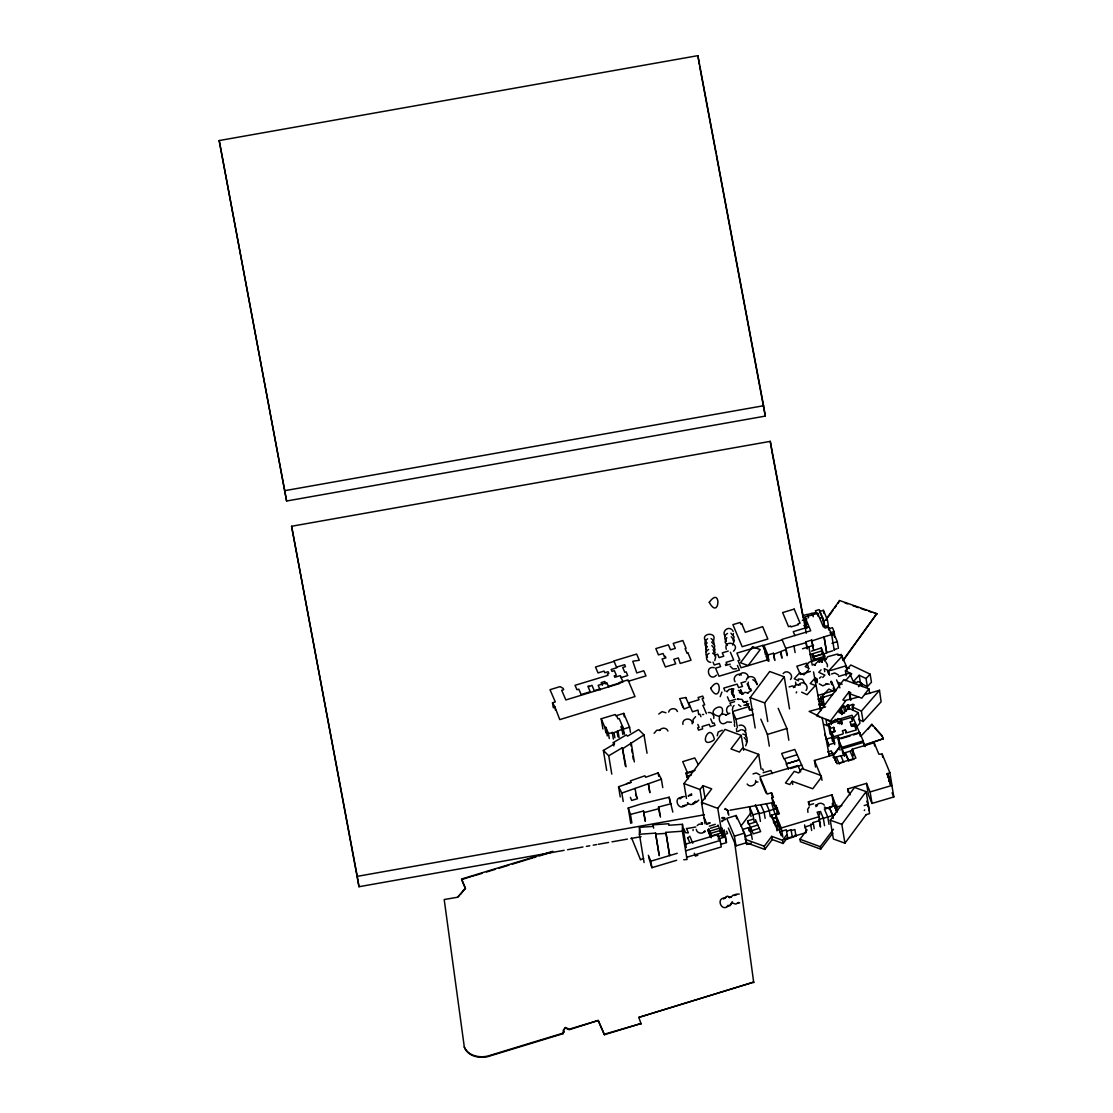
<?xml version="1.0" encoding="UTF-8"?>
<svg xmlns="http://www.w3.org/2000/svg" width="1113" height="1113" viewBox="0 0 1113 1113"><rect width="100%" height="100%" fill="white"/><g stroke="black" fill="none" stroke-linecap="round" stroke-linejoin="round"><path stroke-width="1.5" d="M659.16 855.716L655.571 833.122L639.405 834.263L639.46 827.349L653.081 826.389L653.094 824.83L668.802 823.717L668.788 825.276L682.436 824.302L686.29 847.605M683.758 859.737L687.055 859.5L682.38 831.216L682.436 824.302M669.456 854.993L665.88 832.385L682.38 831.216M682.895 724.424C681.573 717.746 692.898 717.078 692.216 723.853M693.079 830.59L693.107 829.491M715.756 656.809L714.755 660.607M717.231 735.749L718.219 731.964L722.267 730.211M720.181 696.599L721.906 692.049M731.937 693.023L731.964 691.924M732.159 693.482L732.716 690.394M732.577 694.387L733.133 691.298M732.354 710.08L732.91 706.992M733.342 694.846L733.704 696.891L733.843 694.804M733.982 697.378L734.024 696.279M734.343 724.354L734.705 726.399M742.538 693.802L741.286 691.368M741.481 692.926L740.715 689.921M741.912 693.83L740.896 690.422L740.715 692.411M748.214 677.72C748.868 672.92 741.495 670.777 739.449 675.188M755.546 681.476C756.214 676.036 747.519 674.631 746.308 679.973M757.09 684.718L756.325 681.713L752.805 679.737M755.671 780.45C756.659 785.221 749.8 788.074 747.115 784.025M804.824 683.632L802.612 679.32L798.202 679.069M714.17 644.33L713.475 640.351L711.082 638.584M713.753 718.428C714.574 715.256 711.652 711.819 708.327 712.543M714.323 739.06C709.635 719.624 697.044 750.83 713.864 740.075M733.453 633.464L732.924 635.453M728.445 814.285L728.139 811.266M728.751 815.231L727.735 810.292L725.342 808.525M736.444 728.584L736.736 731.603M731.923 902.114L730.225 905.565L726.914 906.552M748.437 684.829L749.146 688.822L751.525 690.589M795.586 682.13L795.878 685.135M827.362 666.715L827.446 664.642L825.846 661.929M654.11 733.314L656.712 730.253L660.19 730.045M668.607 712.07C669.553 707.868 676.161 707.381 677.469 711.527M714.212 648.796L714.769 645.693L711.583 642.02M714.713 656.044L715.172 655.028M732.006 688.905L731.45 691.994L732.98 695.333M732.02 690.95L732.924 689.239M748.326 682.186L747.769 685.274L749.369 687.987M695.889 801.137C694.971 804.88 689.587 805.826 687.431 802.64M745.154 732.076C747.407 728.389 742.983 723.492 739.06 725.523M745.668 736.736C747.338 733.94 745.195 729.905 741.912 729.766M793.388 687.597L795.99 684.537L800.414 684.801M796.198 692.898L796.658 691.869M814.271 665.435L816.886 662.374M732.549 902.031L729.933 905.092M815.857 806.661C816.789 802.918 822.173 801.972 824.33 805.158M552.771 851.306L461.561 879.02L465.387 888.188L457.499 897.259L444.198 899.527L464.358 1047.375C468.003 1056.362 479.188 1058.602 487.786 1056.627L563.053 1033.685L563.428 1030.012L565.446 1027.549L569.188 1029.191L598.265 1020.44L604.429 1034.742L641.088 1023.515L604.345 1034.214M563.053 1033.685L563.957 1031.514M658.757 714.031L662.054 711.652L665.964 712.765M712.974 641.311C718.901 630.974 698.533 632.838 706.226 641.895M659.55 730.559C661.136 727.137 666.84 727.401 667.953 731.046M714.031 653.094L715.033 649.31L711.847 645.623M733.119 640.685L734.121 636.9L730.935 633.227M727.206 691.382L729.349 689.337L732.813 689.128M721.864 714.56C726.942 698.338 702.303 712.918 719.012 716.243M680.057 798.925L682.213 796.88L684.551 796.477M747.658 692.996L750.955 690.616M690.561 795.572L691.716 794.112M688.307 803.447L686.151 805.492L682.686 805.701M698.797 800.094L696.655 802.125L694.317 802.543M746.127 741.703C748.479 738.962 746.447 734.19 742.816 734.037M790.48 679.542C794.432 674.993 786.766 668.69 783.135 673.615M705.002 830.785C703.138 834.68 696.835 833.581 696.195 829.352M798.285 685.232L800.428 683.187M806.076 690.45C808.803 687.319 805.673 681.893 801.569 682.839M723.84 898.539L727.137 896.146L731.046 897.259M730.935 897.189L733.077 895.144L736.542 894.935M864.272 810.556L864.704 809.861M826.083 619.148L839.605 600.533L876.835 613.597L843.153 660.649M827.863 617.353L832.927 610.369M834.625 608.046L836.308 605.722M837.992 603.399L839.605 600.533M843.07 660.12L876.835 613.597M609.284 738.531L608.435 733.384L614.014 732.632L622 729.349L620.901 726.733L622.459 726.26L624.476 734.149M866.22 814.535L844.948 843.181L833.373 838.993L830.256 820.17L854.547 787.434L866.151 791.621L869.267 810.445M844.948 843.181L841.831 824.357L866.151 791.621M755.17 728.013L750.134 697.628L769.681 671.501L784.234 676.801L789.534 708.884M767.761 721.502L764.687 702.929L784.234 676.801M741.008 825.971L750.83 812.907M821.505 777.138L812.754 788.769L792.219 781.312L789.785 784.554L785.472 782.982L794.251 771.323L798.717 772.951L802 768.582L821.032 775.497L822.02 780.269M747.296 843.07L764.798 849.428L764.269 846.242L771.712 836.35L782.564 840.301L783.093 843.487L772.241 839.536L771.712 836.35M764.798 849.428L772.241 839.536M782.564 840.301L786.585 834.959M783.093 843.487L787.114 838.145M686.457 798.452L683.994 783.58L725.022 729.405L741.23 735.401L743.693 750.273M720.779 826.556L717.76 808.372L758.663 754.35L742.301 748.298L739.449 752.068L730.977 748.938L741.23 735.401M850.916 700.133L849.873 693.816L850.749 692.648L848.913 691.966L842.861 699.98L845.588 700.981L830.562 720.89L816.552 715.77L843.821 679.64L868.877 688.794L869.67 693.538M868.877 688.794L861.81 698.171L849.873 693.816M840.524 745.696L834.388 753.821L832.274 753.042M840.565 745.96L834.43 754.085L832.315 753.306M702.47 804.379L700.007 789.507L702.943 785.639L711.708 788.88L701.496 802.362L705.044 823.843M832.872 833.067L820.684 849.136L800.372 841.678L799.969 839.244L807.092 829.853M820.684 849.136L820.281 846.687L833.484 829.268M564.041 1032.043L563.512 1030.541L565.446 1027.549M834.611 759.942L835.334 759.052L834.68 757.605M816.232 681.657L815.926 678.415L817.29 679.041L817.192 682.7M465.387 888.188L460.295 894.671M458.932 896.229L457.499 897.259M852.795 709.913L852.308 706.936L854.2 704.835L852.906 704.251L848.829 705.851L849.33 708.828M844.322 710.303L843.571 705.767L838.938 712.362L842.235 713.878L848.704 708.216L858.206 712.612L859.959 723.2L856.467 727.039M858.582 719.443L863.132 721.53L861.406 711.11L879.479 690.297L864.801 694.568M863.132 721.53L881.12 701.802L879.479 690.297M852.391 719.026L858.206 712.612M808.608 669.776L804.003 674.826L799.691 672.822L794.237 678.791L798.619 680.808M824.761 661.164L827.655 656.74L837.421 654.068L842.096 656.225L842.597 659.23M821.032 669.845L818.792 672.322L824.872 675.132L822.744 677.483M815.732 678.638L814.939 678.276L810.153 683.549L815.453 685.469L807.064 694.693L801.666 692.175M829.588 675.299L828.837 670.777L842.096 656.225M861.907 735.137L871.882 724.34L882.178 735.804L882.748 737.836M867.987 729.196L871.882 724.34M846.214 675.674L845.421 670.833L850.833 664.99L870.129 674.13L871.465 682.213L867.375 686.61L860.516 683.354L859.166 675.271L866.039 678.527L867.375 686.61M845.324 680.739L851.737 673.824L845.421 670.833M859.166 675.271L853.657 681.226L856.746 682.7L857.845 681.504L861.629 683.299L862.158 686.526M858.513 686.651L861.629 683.299M866.039 678.527L870.129 674.13M822.883 699.242L822.34 696.015L828.823 689.072L832.204 690.672L833.707 690.227L834.43 689.462L833.136 688.237M707.131 642.813L705.503 645.29L706.212 649.269M707.409 646.416L705.781 648.893L706.073 651.912M726.775 637.582L725.05 642.131L727.276 645.345M732.674 645.025L734.399 640.476L731.213 636.803M733.537 651.23C741.244 643.495 723.116 638.973 726.302 649.282M716.41 675.16C709.051 682.77 703.917 665.351 714.226 667.689M733.161 689.698L733.87 688.933M742.065 694.039L744.917 692.356L748.186 692.954M733.356 706.296L734.079 705.531M725.801 714.963L729.85 713.21M731.45 722.226L727.039 721.975C717.565 729.738 716.09 708.898 726.427 715.311M737.877 731.519L740.715 729.836M688.349 795.781L691.187 794.098M685.218 805.047C678.819 812.198 672.391 797.131 681.907 797.367M745.668 745.835L747.38 741.286L744.207 737.599M695.695 801.708L692.843 803.391M819.474 678.151L821.185 676.815M826.834 684.064L822.799 685.831L819.279 683.855M697.197 825.568L698.908 824.218L702.373 824.01M701.844 824.037L702.567 823.272M809.262 806.869L807.635 809.346L807.941 812.365M723.603 898.887L726.441 897.203M734.093 895.575L735.804 894.24L739.269 894.031M728.222 905.704C721.836 912.855 715.409 897.788 724.911 898.038M738.726 902.406L735.888 904.09L731.978 902.977M837.727 723.367L840.997 719.958L837.992 718.581L836.809 719.888L835.585 719.332L832.538 722.615L825.985 719.555L826.973 725.606M846.214 711.263L845.477 706.797L848.343 704.668L848.829 705.851M613.861 745.933L613.305 742.594L626.285 734.914L627.551 736.152L638.639 729.585L644.01 734.9L647.043 753.237M611.774 774.105L608.741 755.769L622.334 747.713L626.09 766.787M623.057 748.451L644.01 734.9M707.618 638.792C704.585 640.072 703.973 644.58 706.518 646.625M727.471 633.436C724.438 634.702 723.826 639.224 726.372 641.269M708.619 649.477C705.586 650.757 704.96 655.279 707.506 657.324M709.106 653.345C704.779 655.098 706.059 662.207 710.72 662.36M606.696 770.446L603.371 750.44L614.557 743.832L613.305 742.594M695.597 716.633L692.996 719.694L693.288 722.699M729.252 705.684C726.219 706.964 725.606 711.471 728.152 713.516M743.887 705.322L748.326 704.529M745.529 704.849L748.854 703.861M789.117 686.916L792.442 685.914L795.141 687.097M831.508 673.977L834.82 672.989L838.339 674.951M688.349 796.185L689.337 795.6M753 773.925L756.325 772.937L759.845 774.912M721.934 820.545L725.259 819.544M721.822 821.672L722.796 821.088M687.695 838.061L689.823 836.266L692.773 843.195M620.247 796.894L618.578 786.766L631.099 782.369L630.334 780.881L644.886 775.789L645.665 777.264L658.117 772.909L661.372 779.197L662.764 787.628M623.224 801.485L621.833 793.04L661.372 779.197M863.938 745.028L883.138 738.754L864.022 745.557M554.914 706.922L552.507 702.804L555.317 701.955L550.017 689.698L560.089 686.61L563.122 688.363L563.693 689.698L561.689 690.31L565.849 699.952L619.579 683.507L619.19 682.589L627.996 679.904L635.022 696.571L559.769 719.61L554.914 706.922L555.47 710.261M827.641 751.998L831.286 750.858L832.343 753.223L828.656 754.377L829.102 755.365M797.145 754.725L794.821 749.466L781.674 753.459L783.9 758.829L797.145 754.725L801.68 765.118M790.55 768.554L801.68 765.062L803.405 769M853.295 755.797L852.21 749.23L874.108 742.719L878.88 754.197L882.164 754.099L889.857 772.589L887.131 774.008L888.661 776.262L890.01 784.47M804.949 628.205L807.774 627.342M831.314 634.786L833.985 633.965L837.31 641.644L838.423 648.336M802.487 648.768L813.589 645.359M831.968 643.286L837.31 641.644M834.416 649.575L837.087 648.754M811.711 660.552L815.467 659.397M821.394 662.291L820.865 659.105L825.095 657.811M844.781 700.578L858.735 696.975M777.444 808.135L769.306 810.709L766.273 803.725M638.779 1017.407L753.654 982.139L638.779 1017.407L641.185 1024.043M802.306 620.331L806.981 618.898M803.836 625.645L806.675 624.783M807.551 627.287L793.263 631.669L794.96 635.579M824.524 658.493L821.311 647.947L811.516 651.119M809.944 654.569L822.493 650.715L823.3 655.627M814.41 659.926L813.853 656.545L823.703 653.54M818.125 661.845L822.34 660.552M810.361 671.445L800.386 674.492L796.825 666.228L806.786 663.181L808.344 666.77M817.874 699.201L820.851 698.296L822.354 705.28L821.157 698.06L824.427 697.058M693.608 771.281L687.597 773.118L682.714 761.64L694.749 757.953L698.254 764.506M840.023 750.079L838.172 738.865L859.542 732.368L863.201 740.896L863.994 745.696M833.081 757.355L836.322 757.104M736.166 815.495L726.733 818.375L734.385 836.169L735.999 845.894L746.086 842.819L744.472 833.094L736.166 815.495L736.709 818.737M754.113 821.505L753.014 814.869L759.024 813.033L755.407 804.713M748.103 823.745L747.616 820.879L753.543 819.071M742.482 829.477L748.493 827.641L751.442 834.513L752.249 839.355M748.993 824.037L753.251 833.86L760.652 831.592L757.8 825.025L750.412 827.335L751.136 831.703M751.845 830.632L759.233 828.309M734.385 836.169L744.472 833.094M614 661.386L595.511 667.007L598.029 672.92L604.081 671.083L604.776 672.725L608.088 671.723L608.825 673.448L607.364 673.88L607.976 675.313L575.045 685.316L576.937 689.712L578.802 689.156L581.139 694.54L590.238 691.785L587.873 686.276L589.097 685.914L589.389 686.596L591.963 685.316L594.272 690.714L600.408 688.85M616.574 667.132L624.657 664.684L625.492 666.645L622.724 667.494L624.769 672.28L626.146 671.862L627.718 675.563L621.179 677.567L622.96 681.991L608.7 686.331M807.203 614.696L811.906 613.263L813.297 616.713M825.902 626.202L828.336 625.464L827.376 619.677L823.383 610.341L819.502 611.524L823.731 620.776L824.691 626.577L823.105 619.315M820.058 618.23L822.549 617.478L819.182 609.604L815.439 610.745L816.789 613.889M823.731 620.776L827.376 619.677M628.247 681.295L645.999 675.897L643.801 670.777L636.789 672.92L632.768 661.247L639.293 660.273L636.636 654.054L613.931 660.955L616.741 667.772L611.176 669.47L611.997 671.389L614.362 670.666L616.31 675.201L614.237 675.828L614.849 677.274L620.233 675.633L621.249 677.984M818.055 661.47L826.333 658.952M837.95 655.418L841.261 654.416L846.13 665.783L846.965 670.791M830.66 670.485L846.13 665.783M734.594 701.677L729.933 703.082L731.074 705.767M838.618 676.44L849.636 673.087L854.088 683.452M734.594 723.241L732.646 711.527L748.812 706.602L750.343 710.177L752.861 709.398M817.693 695.555L835.807 690.046M818.82 704.891L821.797 703.986M825.623 706.922L809.137 711.402L819.599 716.591M769.333 746.155L767.4 734.441L786.891 728.5L778.196 708.299M850.763 724.869L855.563 723.408L852.071 715.242L830.242 721.878L831.397 724.605M851.348 726.205L856.134 724.744L859.653 733.008L853.421 734.9M832.524 741.453L831.021 732.382L835.223 731.102M834.653 744.583L833.651 738.531L838.479 737.07L839.369 739.171M840.927 738.698L850.29 735.846M842.875 753.807L841.804 747.393L863.201 740.896M852.753 750.385L843.863 753.084L844.391 756.325M840.927 755.977L844.127 755.004M840.565 762.948L843.626 762.015M853.574 759.275L848.857 760.708L845.435 752.764M465.471 888.717L461.645 879.562L467.279 877.851M468.406 877.503L470.66 876.821M471.773 876.474L474.027 875.792M475.154 875.444L481.915 873.399M486.423 872.022L488.677 871.34M489.803 871.006L492.057 870.31M493.17 869.976L495.424 869.295M498.805 868.265L508.947 865.177M512.328 864.161L514.568 863.465M515.695 863.132L517.948 862.45M519.075 862.102L521.329 861.42M522.456 861.072L525.837 860.043M526.964 859.709L529.218 859.027M530.345 858.68L532.598 857.998M533.725 857.65L535.965 856.968M539.346 855.939L551.742 852.182M888.953 781.34L888.661 776.262M773.744 823.23L772.923 818.292L776.234 817.276M776.304 817.763L773.006 818.765L771.476 815.189L778.084 813.186L778.418 813.965M775.149 825.568L774.578 822.145L777.876 821.13M777.945 821.505L774.634 822.507L776.248 826.249L779.517 825.095M751.275 843.056L746.767 844.419L745.432 836.336L751.442 834.513M780.936 829.143L777.917 830.061L776.22 826.096L776.999 830.827M814.229 828.768L813.2 822.521L819.293 820.657M786.585 831.286L790.995 829.672M784.818 839.633L792.331 837.366L791.093 829.922M562.969 1033.156L487.703 1056.084C479.105 1058.073 467.919 1055.834 464.274 1046.846M811.947 613.583L815.732 612.442M834.249 650.34L831.648 634.591L828.489 627.078L825.053 628.122L824.441 626.675L823.397 626.981L817.652 613.291L804.977 617.089L806.8 628.108M602.926 729.029L601.215 718.748L615.197 714.532L615.739 715.812L623.753 713.391L629.596 727.206L630.445 732.34M605.834 732.757L604.971 727.61L605.875 727.346L608.435 733.384M623.628 729.015L629.596 727.206M841.831 710.136L843.195 713.294L844.656 712.863M720.306 832.26L719.819 829.338L722.184 828.629L722.657 831.55M836.92 805.228L834.333 806.007L836.6 811.349M695.347 856.036L697.781 855.299M864.189 805.562L868.084 804.379L866.721 801.179M833.192 818.445L832.649 815.161L835.153 814.41M791.148 830.632L794.877 829.505L795.948 835.988L792.331 837.366M810.779 825.192L805.464 826.806L806.327 831.954M865.719 814.813L869.615 813.631L868.084 804.379M716.049 654.722L717.676 654.235L719.095 657.616L723.728 656.225L722.295 652.844L728.25 651.063M765.424 654.681L763.88 645.331L782.161 639.85M730.225 664.141L725.801 665.463L725.384 664.475L726.9 664.03L726.163 662.305L733.69 660.037L730.392 652.19M806.939 648.128L805.895 641.839L811.739 640.086L813.617 650.312M805.895 641.839L806.229 642.618L785.764 648.35L786.808 654.653M832.719 650.799L826.625 652.621L824.023 636.886L831.648 634.591M812.059 640.865L824.023 636.886M768.93 661.164L767.9 654.931L773.465 653.261L774.912 660.482M773.883 654.249L786.181 649.436L782.008 639.391L810.709 630.779L804.977 617.089M736.43 668.732L732.966 668.941L730.17 666.214M823.745 653.888L826.764 652.983L824.163 637.234M735.679 699.284L729.265 701.204L727.429 696.835M737.516 699.131L741.94 699.381L744.166 702.595M747.713 701.301L745.376 701.719M757.939 781.952L755.602 782.369M706.658 823.662L709.885 822.702M706.741 824.149L709.969 823.175M709.273 826.166L715.283 824.302M710.289 828.281L718.344 825.86L718.803 826.945M721.725 827.543L709.691 831.161L710.651 837.004L707.715 830.048M724.66 836.28L723.158 830.938L720.793 831.648L720.292 830.465L710.623 833.373L711.346 837.769M722.281 836.99L721.794 834.068L724.173 833.359M717.44 836.656L722.254 835.153L721.794 834.068M720.556 844.419L726.58 842.611L725.133 835.654L722.754 836.364L722.267 835.209M718.094 839.077L725.62 836.809M739.755 902.838L737.418 903.255M565.543 1028.078L569.272 1029.72L598.265 1020.44M745.71 681.518L741.035 682.923L742.51 686.429L738.587 687.597L737.112 684.105L723.756 688.098L724.98 691.006M706.449 713.725L702.887 705.35L704.71 704.807L702.136 698.741L703.639 698.296L702.72 696.098L698.074 697.517L699.034 699.743L688.669 702.873L692.453 711.791L698.004 710.108L698.644 714.504L699.854 714.143L700.953 716.716M823.676 704.098L824.218 705.392L822.883 697.308L832.607 694.401M626.536 783.608L630.681 782.369M772.812 802.682L771.991 797.757L773.41 797.339L771.518 792.762L767.163 794.07L759.984 776.804L797.993 765.507L800.65 771.893M773.952 805.77L773.897 802.348L771.991 797.757M777.709 826.361L775.803 814.869L779.378 813.798L775.858 805.353L774.731 805.673L775.274 808.956M684.704 844.433L717.746 834.555L720.194 840.468L721.28 846.951L686.582 857.316M676.662 860.279L651.884 867.695L650.813 861.198L677.247 853.295M685.511 850.833L720.194 840.468M687.89 779.156L687.403 776.151L691.451 774.954M815.523 767.038L814.438 760.471L833.303 754.864L836.976 763.699L855.883 758.078L852.21 749.23M848.176 792.261L847.633 788.978L866.526 783.357L870.102 791.941L872.008 803.419L893.809 796.95L891.903 785.458L888.146 776.415M808.956 805.089L808.414 801.805L831.954 794.807L837.56 810.264M813.589 803.725L809.694 804.894L808.414 801.805M870.102 791.941L891.903 785.458M826.013 808.636L832.287 806.772M837.018 806.981L841.845 805.534M782.842 837.115L781.256 827.975L818.973 816.747L817.123 812.198L819.112 811.614L819.655 814.883M784.804 838.965L806.118 832.635M829.978 632.796L834.068 631.6L832.468 627.662L828.322 628.845M686.846 777.5L686.095 772.992L695.082 770.335M640.434 859.834L643.564 858.346M724.299 834.486L727.526 833.526L726.552 831.174M830.075 734.065L828.42 724.09L838.284 721.196L839.327 723.756L842.235 722.894L841.205 720.348L851.153 717.44L852.655 721.099L850.026 721.864L851.862 726.372L854.492 725.606L856.273 729.989L847.466 732.563L846.367 732.34L845.379 729.919L842.36 730.796L843.362 733.23L842.75 734.037L833.609 736.723L831.912 732.521L834.875 731.658L833.72 727.387L830.187 728.417L831.286 735.067M763.101 772.742L770.892 770.474L772.241 773.605M822.312 661.845L819.071 659.341L809.276 662.11L805.186 666.604L809.165 668.44M732.646 711.527L736.013 719.346L753.459 714.393M824.065 625.116L822.549 617.478M630.765 823.286L628.233 808.01L641.478 803.85L669.177 797.214L672.836 812.114M659.898 815.523L658.493 807.036L671.431 803.628M631.878 822.91L630.473 814.424L643.453 811.001L645.415 821.088M644.01 812.615L659.049 808.65L658.493 807.036M219.191 140.572L697.879 55.65L763.574 405.73L765.299 416.095L286.611 501.017L219.191 140.572L286.611 501.017M284.886 490.652L763.574 405.73M564.138 850.332L358.984 886.727L291.578 526.268L770.266 441.36L806.271 633.227M358.984 886.727L357.273 876.348L704.32 814.786M729.961 810.236L774.411 802.348M567.56 849.72L582.948 846.993M586.37 846.381L589.779 845.783M593.201 845.17L596.624 844.572M598.335 844.266L608.588 842.444M612.011 841.831L627.398 839.105M630.821 838.506L641.074 836.684M687.236 828.489L695.778 826.973M683.883 828.795L685.538 832.677L688.265 832.9M655.571 834.082L665.88 833.359M829.213 684.203L825.943 683.605M742.733 701.552L746.016 702.15L748.242 705.364M702.428 714.56L703.625 714.476M690.477 795.252L691.674 795.183M724.688 817.679L722.365 817.54M725.008 818.639L721.725 818.041M727.596 905.509L728.792 905.439M738.35 690.394L741.063 691.576L742.719 694.275M739.394 692.62L742.107 693.802M737.488 699.242L738.615 699.437M815.453 805.075L817.526 805.742M724.535 809.276L725.662 809.485M704.028 831.508L705.155 831.703M845.004 602.94L847.661 603.872M852.989 605.736L858.304 607.601M860.961 608.533L866.29 610.397M868.947 611.329L871.604 612.261M874.262 613.193L876.919 614.126M830.256 820.17L841.831 824.357M745.167 839.299L764.269 846.242M823.773 724.285L830.089 726.594M750.134 697.628L764.687 702.929M824.371 807.064L829.06 808.789M799.969 839.244L820.281 846.687M683.994 783.58L700.007 789.507M701.496 802.362L717.76 808.372M818.472 700.717L821.144 701.941L821.7 705.239L819.015 704.014M852.308 706.936L861.406 711.11M843.598 705.934L845.477 706.797M828.837 670.777L824.246 668.663L824.747 671.668M838.492 682.464L842.124 684.189M845.324 666.576L849.289 668.468M813.645 664.294L815.217 665.268M712.57 653.136L714.963 654.903M741.369 674.979C737.237 672.224 732.117 677.831 735.053 681.754M749.995 688.488L750.955 688.961M740.159 692.036L741.105 692.495M726.358 691.27L727.304 691.73M738.531 704.738L740.91 706.505M701.273 822.535L702.22 822.994M728.765 897.328L729.725 897.801M731.881 629.652C727.999 625.868 721.697 631.655 724.925 635.926M755.463 682.032L757.313 684.3M713.03 649.742L715.269 652.955M748.451 685.26L747.018 683.952M740.868 692.008L742.663 694.275M734.163 696.237L732.73 694.929M726.622 809.944L728.055 811.252M740.34 690.018L741.133 690.811M732.257 693.914L733.05 694.707M732.952 695.402L733.759 696.195M734.177 697.1L731.853 692.94M603.371 750.44L608.741 755.769M874.581 727.805L882.261 736.333M871.98 724.869L873.051 726.107M813.2 822.521L812.713 824.19L810.626 824.232L811.655 830.493M618.578 786.766L621.833 793.04M598.363 1020.969L604.429 1034.742M784.47 758.649L786.696 763.755L799.384 759.873L786.195 763.963L788.491 769.194M765.981 656.183L767.998 660.969M771.754 803.614L774.926 813.784M761.097 805.269L764.116 812.24L769.292 810.654L770.307 816.803M756.117 806.8L759.136 813.728L764.116 812.198L765.132 818.375M749.397 806.563L753.014 814.869M795.392 834.708L795.948 835.988M681.212 703.207L683.145 707.659M608.741 687.069L606.822 682.659L598.154 685.344L600.157 689.949M813.853 656.545L812.643 653.734L813.728 660.287M843.682 762.335L840.872 755.657L836.308 757.049L839.313 764.061M616.532 715.576L617.938 718.859L619.162 718.497L622.459 726.26L623.586 733.105M820.865 659.105L822.201 662.207M850.151 751.317L853.615 759.483M845.727 754.517L848.454 760.875M843.863 753.084L842.054 748.882L863.438 742.385L865.232 746.586M760.833 719.151L767.4 734.441M757.814 825.081L756.395 821.77L749.007 824.093L747.616 820.879M755.477 819.683L756.409 821.825M743.053 830.785L745.432 836.336M728.347 828.114L735.999 845.894M827.557 671.431L828.837 674.395M835.696 691.354L831.453 681.406M806.146 623.837L802.765 615.712L807.148 614.376L808.539 617.826M820.601 696.752L821.157 698.06M772.923 818.292L774.578 822.145M746.086 842.819L746.767 844.419M605.973 684.147L604.832 681.476L601.187 682.589L602.328 685.26M836.573 679.932L839.939 687.834M831.091 681.601L832.371 684.606M838.172 738.865L841.804 747.393M831.021 732.382L833.651 738.531M837.101 812.309L834.263 805.645L829.241 807.175L832.649 815.161M820.462 811.433L823.342 818.319L832.691 815.481L829.282 807.495L824.371 808.984L827.78 816.97L829.004 824.371M779.643 831.453L781.493 835.766M710.692 718.859L712.598 723.353L714.003 722.921L715.019 725.314L710.261 726.747L709.259 724.354L702.192 726.497L702.623 728.904L698.561 730.128L697.601 727.874L699.103 727.429L697.837 724.424M686.457 828.336L688.168 832.371M687.597 837.533L689.517 842.026M694.289 853.254L695.249 855.507M704.251 817.874L705.197 820.1M708.675 828.754L711.666 835.849L723.7 832.232L724.424 836.628M601.215 718.748L604.971 727.61M767.9 654.931L763.88 645.331M705.225 820.267L706.185 822.535M732.688 630.445L733.091 631.419M737.432 665.463L739.38 670.123L718.97 676.231L715.576 668.162L720.654 666.631L719.318 663.459L714.254 664.99L713.043 662.11M762.628 768.902L763.421 770.808M760.137 778.919L766.064 793.04M630.375 797.339L631.669 800.456L637.512 798.717L635.62 794.181M892.07 792.79L893.809 796.95M872.008 803.419L868.432 794.835L866.526 783.357M822.34 696.015L822.883 697.308M847.633 788.978L850.082 794.849M814.438 760.471L820.796 775.789M775.803 814.869L781.256 827.975M779.531 830.729L781.34 835.098M719.819 829.338L720.292 830.465M648.35 855.299L650.813 861.198M651.884 867.695L648.615 856.927M773.41 802.487L774.731 805.673M717.982 824.997L718.344 825.86M686.095 772.992L687.403 776.151M631.641 838.089L640.337 859.292M824.789 734.288L828.976 746.28M828.42 724.09L830.187 728.417M833.442 739.728L834.778 742.969L828.712 744.75L826.416 739.074L832.454 737.293L832.872 738.322M868.084 806.605L867.681 803.711M628.233 808.01L630.473 814.424M882.665 737.307L883.221 739.282M808.789 646.695L812.267 665.198M813.533 671.932L820.796 710.651M822.062 717.384L829.324 756.089M699.604 66.015L716.021 153.538M716.341 155.222L765.299 416.095M771.977 451.725L802.932 616.672M819.363 704.181L820.309 709.231M291.578 526.268L357.273 876.348M889.857 772.589L891.75 784.081M887.979 774.606L889.064 781.173M887.451 773.911L887.993 777.18M887.242 773.368L887.784 776.651M882.164 754.099L882.706 757.369M874.108 742.719L874.651 746.002M859.542 732.368L860.154 736.027M856.134 724.744L856.634 727.763M852.461 704.752L853.198 709.218M855.563 723.408L856.064 726.427M848.913 691.966L850.221 699.868M848.343 704.668L849.08 709.134M847.355 704.974L848.092 709.44M834.068 631.6L834.569 634.577M833.985 633.965L834.541 637.318M832.274 633.881L832.538 635.412M828.489 627.078L829.018 630.236M845.379 729.919L845.936 733.244M841.025 710.066L841.762 714.602M823.383 610.341L823.87 613.235M841.205 720.348L841.762 723.673M841.247 721.461L841.748 724.493M834.305 689.128L834.778 692.022M831.049 681.393L831.564 684.495M838.479 737.07L839.48 743.108M817.652 613.291L818.18 616.435M821.311 647.947L822.117 652.844M833.72 727.387L834.277 730.712M819.071 659.341L819.571 662.346M835.334 759.052L835.877 762.335M833.303 754.864L833.846 758.134M811.739 640.086L813.033 647.947M812.059 654.388L812.601 657.658M815.926 678.415L816.427 681.42M814.939 678.276L815.439 681.281M831.954 794.807L833.86 806.299M806.229 642.618L807.273 648.907M832.329 803.336L832.733 805.84M770.266 441.36L771.74 450.236M697.879 55.65L699.354 64.54M824.566 825.721L823.3 818.111L819.085 819.391L820.337 826.959M793.931 645.902L795.113 652.566M818.973 816.747L820.601 826.597M786.181 649.436L787.211 655.668M781.006 652.107L782.036 658.34M780.839 652.677L781.618 657.352M804.616 824.886L805.172 828.239M786.891 728.5L788.825 740.215M773.465 653.261L774.495 659.494M792.219 781.312L792.734 784.442M787.809 838.729L786.335 829.797L781.855 831.161L778.168 822.507L779.156 828.462M775.858 805.353L777.208 813.547M771.518 792.762L772.325 797.687M771.476 815.189L771.963 818.166M758.663 754.35L761.125 769.208M748.812 706.602L749.369 709.941M759.024 813.033L760.416 821.436M736.013 719.346L737.39 727.707M749.675 808.233L751.038 816.511M748.493 827.641L749.021 830.868M724.187 829.867L724.674 832.788M725.133 835.654L726.093 841.442M721.961 829.004L722.448 831.926M702.943 785.639L705.127 798.856M708.911 830.228L709.635 834.611M708.244 829.519L708.731 832.468M669.177 797.214L670.012 802.306M658.117 772.909L658.673 776.276M665.88 832.385L669.748 855.688M659.049 808.65L660.454 817.123M648.531 784.206L649.922 792.651M648.295 783.775L649.7 792.206M655.571 833.122L659.16 854.756M653.094 824.83L653.651 828.155M643.453 811.001L645.137 821.185M631.321 743.554L634.354 761.89M630.598 742.83L631.141 746.169M631.697 749.494L632.254 752.833M632.796 756.172L633.353 759.497M623.753 713.391L624.323 716.828M635.022 788.421L636.65 797.298M639.46 827.349L640.295 832.343M622 729.349L622.849 734.497M639.405 834.263L644.093 862.561M622.334 747.713L625.367 766.064M617.938 730.573L619.078 737.432M617.103 731.7L617.952 736.848M614.014 732.632L614.863 737.78M612.261 732.229L613.388 739.088M605.875 727.346L607.295 735.916M552.507 702.804L553.328 707.826M734.65 842.374L753.738 982.668M709.273 602.356C719.666 621.318 721.78 584.742 709.273 602.356M710.623 688.363C721.015 707.325 723.13 670.749 710.623 688.363M752.583 646.764L740.493 662.764L748.145 665.56L760.221 649.575L752.583 646.764M685.803 697.517L679.653 698.644L684.161 709.037L689.796 706.727L685.803 697.517M824.83 656.267L814.98 659.286L813.895 656.753L823.745 653.748L824.83 656.267M688.057 653.081L687.097 653.387L685.093 648.587L686.053 648.295L682.826 640.532L673.212 643.397L675.299 648.392L670.499 649.825L668.398 644.83L655.835 648.587L658.465 654.889L663.084 653.512L664.378 656.614L665.268 656.35L665.908 657.88L662.082 659.021L665.393 666.937L675.716 663.849L673.81 659.299L678.346 657.95L680.182 663.445L691.034 660.218L688.057 653.081M741.815 623.92L740.91 624.198L740.187 622.445L732.897 624.63L742.162 646.723L767.845 639.029L762.683 626.661L745.32 632.295L741.815 623.92M794.195 609.103L782.634 612.567L788.533 626.647L790.633 626.007L791.009 626.897L798.369 624.685L797.993 623.795L800.094 623.169L794.195 609.103M762.628 645.401L736.903 653.108L739.839 660.106L738.044 660.649L741.035 667.772L768.554 659.522L762.628 645.401"/></g></svg>
